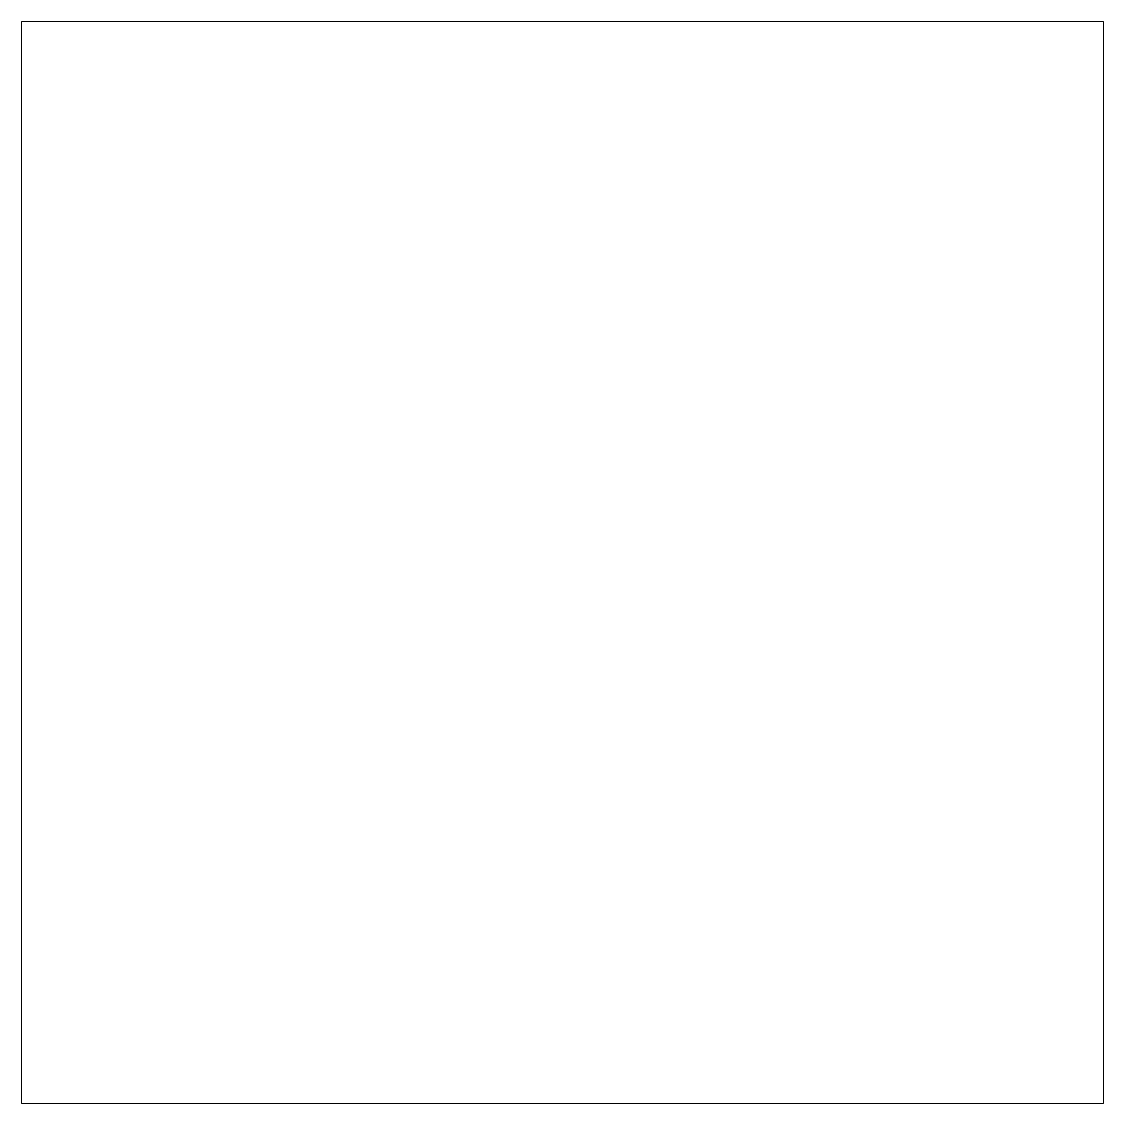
# Model space of a CAD drawing. Extents: x 0 to 1000, y 0 to 1000.
import ezdxf

# ---------------------------------------------------------------- set-up
doc = ezdxf.new("R2010")
doc.units = 9
doc.layers.get('0').update_dxf_attribs({"linetype": 'CONTINUOUS', "lineweight": 0})

msp = doc.modelspace()

# ---------------------------------------------------------------- linework, layer by layer
for p, q in [((1000, 1000), (0, 1000)), ((0, 1000), (0, 0)), ((1000, 0), (1000, 1000)), ((0, 0), (1000, 0))]:
    msp.add_line(p, q)

doc.saveas('drawing.dxf')
